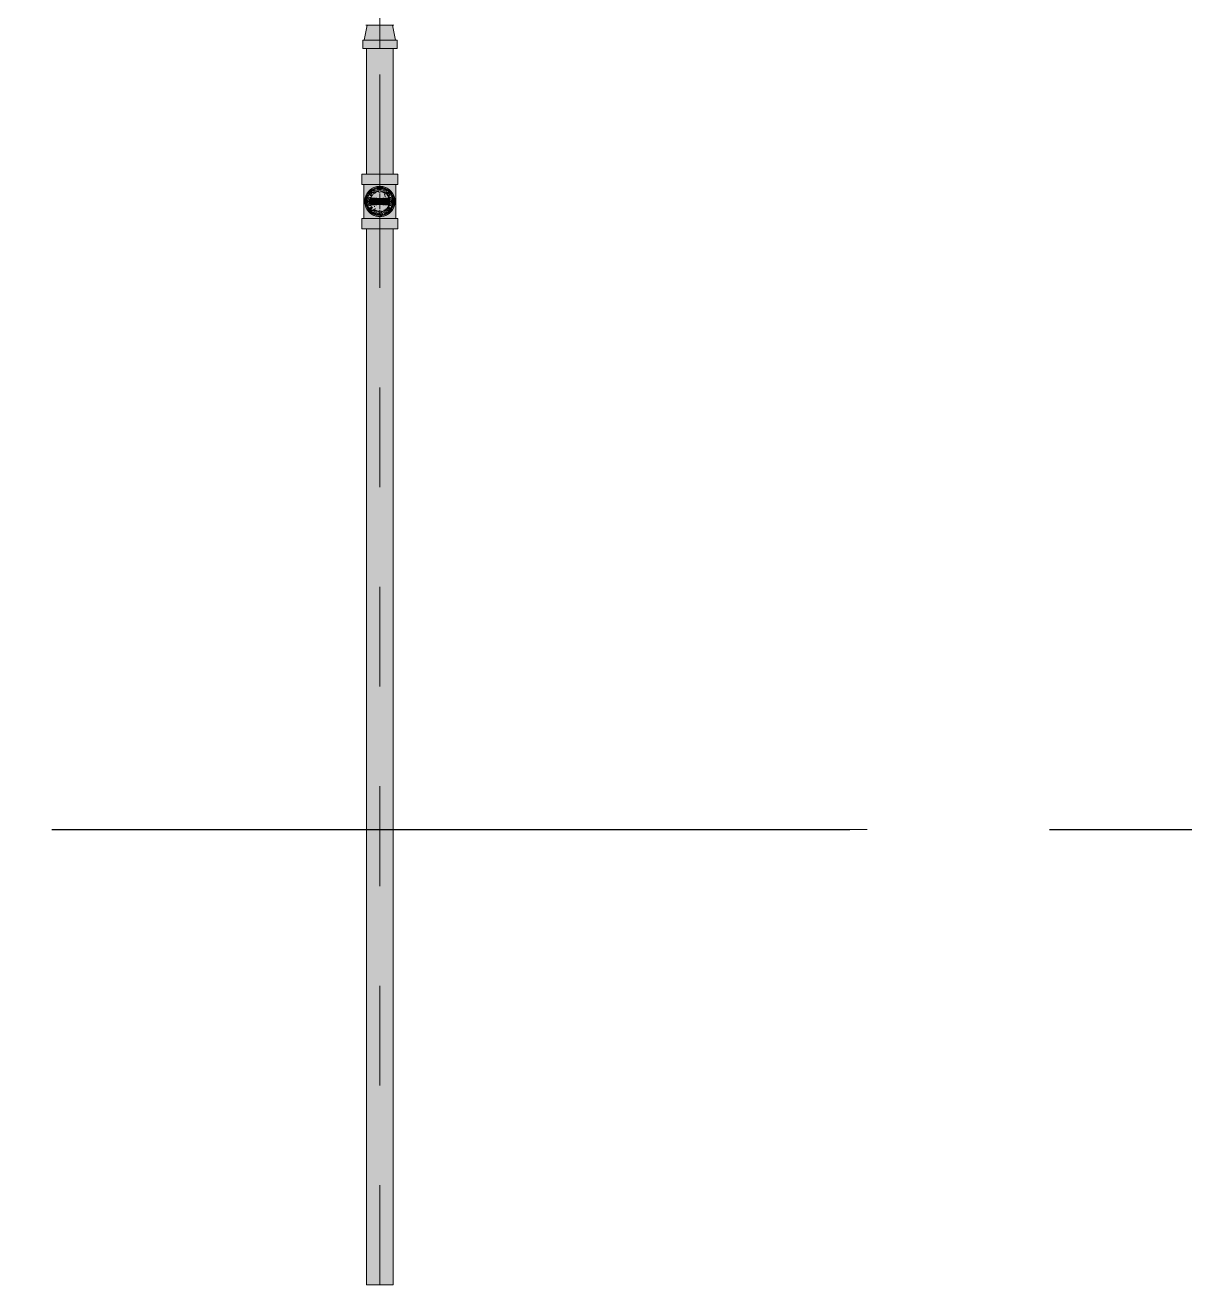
# Model space of a CAD drawing. Header units: millimetres. Extents: x -4000 to 187956, y -58990 to 162485.
# Drawn here: x 63586 to 65431, y 134725 to 136731 of the extents above; entities that cross this region are included whole.
import ezdxf

# ---------------------------------------------------------------- set-up
doc = ezdxf.new("R2010")
doc.units = ezdxf.units.MM
for name, pattern in [('Dash 1_16_', [317.5, 158.75, -158.75]), ('Grid Line', [2222.5, 1270, -317.5, 317.5, -317.5]), ('Grid Line 12_5mm', [2150, 1250, -300, 300, -300])]:
    doc.linetypes.add(name, pattern=pattern)
for name, color, linetype, lineweight in [('F-SPRN', 3, 'Continuous', 9), ('P-PIPE', 3, 'Continuous', 9), ('P-PIPE-CNTR', 3, 'Continuous', 9), ('S-GRID', 1, 'Continuous', 30)]:
    doc.layers.add(name, color=color, linetype=linetype, lineweight=lineweight)

# ---------------------------------------------------------------- blocks, each defined once
blk = doc.blocks.new('CMF2_NHAXUONG_A_rvt-1-FFS - TANG 1')
at = {"layer": 'S-GRID', "linetype": 'Grid Line 12_5mm', "lineweight": 9}
blk.add_line((-824.3, 135450), (183641.1, 135450), dxfattribs=at)
blk = doc.blocks.new('Sprinkler_Up - DN20-V85-FFS - TANG 1')
at = {"layer": 'F-SPRN', "transparency": 33554534}
for points in [[(-13.5, 0), (-3.9, 0.7), (-1.7, 2.9), (-1.2, 3.5), (-0.6, 4), (0.6, 4), (1.2, 3.5), (1.7, 2.9), (4.6, 0), (22.2, 0), (17.8, 13.2), (6.9, 21.2), (-6.9, 21.2), (-18, 13.1), (-22.2, 0)], [(0, -21.2), (6.9, -21.2), (18, -13.1), (22.2, 0), (3.9, -0.7), (1.7, -2.9), (1.2, -3.5), (0.6, -4), (-0.6, -4), (-1.2, -3.5), (-1.7, -2.9), (-4.6, 0), (-22.2, 0), (-18, -13.1), (-6.9, -21.2)], [(0, -16.7), (4.3, -16.1), (11.8, -11.8), (16.1, -4.3), (16.1, 4.3), (9.9, 13.2), (8.3, 14.4), (0, 16.7), (-4.3, 16.1), (-11.8, 11.8), (-16.1, 4.3), (-16.1, -4.3), (-11.8, -11.8), (-8.3, -14.4)], [(0, -15.6), (7.8, -13.5), (13.5, -7.8), (15.1, -4), (15.1, 4), (13.5, 7.8), (7.8, 13.5), (0, 15.6), (-8.2, 13.2), (-11, 11), (-15.1, 4), (-15.1, -4), (-11, -11), (-7.8, -13.5)], [(-10.9, -5.5), (-10.9, 5.4), (-14.5, 5.4), (-14.5, -5.5)], [(-7.7, -5.5), (-7.7, 5.4), (-10.9, 5.4), (-10.9, -5.5)], [(0, -5.5), (0, 5.4), (-7.7, 5.4), (-7.7, -5.5)], [(0, 0), (5.7, 0), (2.9, 4.9), (-2.9, 4.9), (-5.7, 0)], [(-2.9, -4.9), (2.9, -4.9), (5.7, 0), (-5.7, 0)], [(0, 0), (4.6, 0), (0, 4.6), (-4.6, 0)], [(0, -4.6), (4.6, 0), (-4.6, 0)], [(0, -2.6), (1.3, 0), (-1.8, 0)], [(-1.3, 0), (1.8, 0), (0, 2.6)], [(7.7, -5.5), (7.7, 5.4), (0, 5.4), (0, -5.5)], [(10.9, -5.5), (10.9, 5.4), (7.7, 5.4), (7.7, -5.5)], [(14.5, -5.5), (14.5, 5.4), (10.9, 5.4), (10.9, -5.5)]]:
    blk.add_hatch(color=1, dxfattribs=at).paths.add_polyline_path(points)
at = {"layer": 'F-SPRN', "color": 1}
for p, q in [((-11.5, 5.4), (-14.5, 5.4)), ((-14.5, 5.4), (-11.3, 5.4)), ((-14.5, 5.4), (-14.5, 3.7)), ((-14.5, 3.3), (-14.5, 0)), ((-11.5, 5.4), (-11.5, 4)), ((-10.9, 1.9), (-10.9, 3.6)), ((-10.8, 5.4), (-8, 5.4)), ((-8.1, 5.4), (-10.8, 5.4)), ((-8.1, 5.4), (-8.1, 2.8)), ((-8.1, 2.5), (-8.1, 0.7)), ((-7.7, 4.8), (-7.7, 2.7)), ((-7.7, 4.8), (-7.7, 2.7)), ((-7.7, 2.1), (-7.7, 0.5)), ((-7.7, 2.1), (-7.7, 0.5)), ((-6.7, 5.4), (-4.7, 5.4)), ((-5.8, 3.8), (-5.8, 2.2)), ((-2.1, 0), (-2.1, 0)), ((-2.1, 0), (-2.1, -0.1)), ((0, 2.1), (-0.1, 2.1)), ((2.1, 0), (2.1, 0.1)), ((2.1, 0), (2.1, 0)), ((4.7, 5.4), (6.5, 5.4)), ((7.7, 5.4), (10.8, 5.4)), ((7.7, 5.2), (7.7, 2.7)), ((7.7, 5.2), (7.7, 2.7)), ((7.7, 2.3), (7.7, 0.5)), ((7.7, 2.3), (7.7, 0.5)), ((10.8, 5.4), (8.1, 5.4)), ((8.1, 5.4), (8.1, 2.8)), ((8.1, 2.5), (8.1, 0.4)), ((10.9, 5.4), (14.5, 5.4)), ((10.9, 3.6), (10.9, 0.2)), ((14.5, 5.4), (11.5, 5.4)), ((11.5, 5.4), (11.5, 4)), ((11.5, 3), (11.5, 0.2)), ((14.5, 5.4), (14.5, -5.5)), ((-14.5, -1.3), (-14.5, -3.7)), ((-11.1, -5.5), (-14.5, -5.5)), ((-14.5, -5.5), (-11.5, -5.5)), ((-10.9, -2.6), (-10.9, -1.3)), ((-10.8, -5.5), (-8.1, -5.5)), ((-7.8, -5.5), (-10.8, -5.5)), ((-8.1, -4.2), (-8.1, -5.5)), ((-7.7, -2.7), (-7.7, -4)), ((-7.7, -2.7), (-7.7, -4)), ((-7, -5.5), (-5.8, -5.5)), ((-4.8, -5.5), (-7, -5.5)), ((-5.8, -2.3), (-5.8, -3.8)), ((0, -2.1), (0.1, -2.1)), ((7, -5.5), (4.8, -5.5)), ((5.8, -2.2), (5.8, -3.8)), ((5.8, -5.5), (7, -5.5)), ((7.7, -0.5), (7.7, -2.3)), ((7.7, -0.5), (7.7, -2.3)), ((7.7, -2.7), (7.7, -5.4)), ((7.7, -2.7), (7.7, -5.4)), ((10.8, -5.5), (7.7, -5.5)), ((8.1, -0.4), (8.1, -2.5)), ((8.1, -2.8), (8.1, -5.5)), ((8.1, -5.5), (10.8, -5.5)), ((10.9, -0.2), (10.9, -3.6)), ((14.5, -5.5), (10.9, -5.5)), ((11.5, -0.2), (11.5, -3)), ((11.5, -4), (11.5, -5.5)), ((11.5, -5.5), (14.5, -5.5))]:
    blk.add_line(p, q, dxfattribs=at)
at = {"layer": 'F-SPRN', "color": 1, "flags": 128}
for points in [[(-0.6, 2), (-0.7, 2), (-0.8, 1.9), (-0.9, 1.9), (-0.9, 1.9), (-1, 1.8), (-1.1, 1.8), (-1.2, 1.7), (-1.2, 1.7), (-1.3, 1.6), (-1.4, 1.6), (-1.4, 1.5), (-1.5, 1.5), (-1.5, 1.4), (-1.6, 1.3), (-1.6, 1.3), (-1.7, 1.2), (-1.7, 1.1), (-1.8, 1.1), (-1.8, 1), (-1.9, 0.9), (-1.9, 0.8), (-1.9, 0.8), (-2, 0.7), (-2, 0.6), (-2, 0.5), (-2, 0.5), (-2, 0.4), (-2.1, 0.3), (-2.1, 0.2), (-2.1, 0.1), (-2.1, 0)], [(-0.5, 2), (-0.6, 2), (-0.6, 2)], [(-0.1, 2.1), (-0.1, 2.1), (-0.2, 2.1), (-0.3, 2.1), (-0.4, 2), (-0.5, 2)], [(2.1, 0.1), (2.1, 0.2), (2.1, 0.2), (2.1, 0.3), (2, 0.4), (2, 0.5), (2, 0.6), (2, 0.7), (1.9, 0.7), (1.9, 0.8), (1.9, 0.9), (1.8, 1), (1.8, 1), (1.8, 1.1), (1.7, 1.2), (1.7, 1.2), (1.6, 1.3), (1.6, 1.4), (1.5, 1.4), (1.4, 1.5), (1.4, 1.5), (1.3, 1.6), (1.3, 1.7), (1.2, 1.7), (1.1, 1.7), (1.1, 1.8), (1, 1.8), (0.9, 1.9), (0.8, 1.9), (0.8, 1.9), (0.7, 2), (0.6, 2), (0.5, 2), (0.4, 2), (0.4, 2), (0.3, 2.1), (0.2, 2.1), (0.1, 2.1), (0, 2.1)], [(-2.1, -0.1), (-2.1, -0.2), (-2.1, -0.2), (-2.1, -0.3)], [(-2.1, -0.3), (-2, -0.4), (-2, -0.5), (-2, -0.6), (-2, -0.7), (-1.9, -0.7), (-1.9, -0.8), (-1.9, -0.9), (-1.8, -1), (-1.8, -1), (-1.8, -1.1), (-1.7, -1.2), (-1.7, -1.2), (-1.6, -1.3), (-1.6, -1.4), (-1.5, -1.4), (-1.4, -1.5), (-1.4, -1.5), (-1.3, -1.6), (-1.3, -1.7), (-1.2, -1.7), (-1.1, -1.7), (-1.1, -1.8), (-1, -1.8), (-0.9, -1.9), (-0.8, -1.9), (-0.8, -1.9), (-0.7, -2), (-0.6, -2), (-0.5, -2), (-0.4, -2), (-0.4, -2), (-0.3, -2.1), (-0.2, -2.1), (-0.1, -2.1), (0, -2.1)], [(0.1, -2.1), (0.1, -2.1), (0.2, -2.1), (0.3, -2.1), (0.4, -2), (0.5, -2), (0.6, -2), (0.6, -2), (0.7, -2), (0.8, -1.9), (0.9, -1.9), (0.9, -1.9), (1, -1.8), (1.1, -1.8), (1.2, -1.7), (1.2, -1.7), (1.3, -1.6), (1.4, -1.6), (1.4, -1.5), (1.5, -1.5), (1.5, -1.4), (1.6, -1.3), (1.6, -1.3), (1.7, -1.2), (1.7, -1.1), (1.8, -1.1), (1.8, -1), (1.9, -0.9), (1.9, -0.8), (1.9, -0.8), (2, -0.7), (2, -0.6), (2, -0.5), (2, -0.5), (2, -0.4), (2.1, -0.3), (2.1, -0.2), (2.1, -0.1), (2.1, 0)]]:
    blk.add_lwpolyline(points, dxfattribs=at)
at = {"layer": 'F-SPRN', "color": 1}
for radius, start, end in [(22.2, 360, 180), (21.9, 108.2621, 125.7507), (21.9, 99.348, 107.901), (21.9, 90.145, 98.8503), (21.9, 72.5583, 89.4624), (21.9, 54.2493, 71.7379), (21.9, 165.6773, 179.2615), (21.9, 144.7698, 164.8151), (21.9, 142.518, 144), (21.9, 126.6942, 142.518), (16.7, 167.6802, 180), (16.7, 167.6802, 180), (16.7, 155.3879, 164.9693), (16.7, 155.3879, 164.9693), (15.6, 166.4265, 180), (15.6, 166.4265, 180), (15.6, 150.9409, 165), (15.6, 159.6139, 165), (16.7, 136.7213, 149.931), (16.7, 136.7213, 149.931), (15.6, 150.9409, 156.3845), (15.6, 138.4214, 150), (15.6, 138.4214, 150), (15.6, 126.205, 133.2078), (15.6, 126.205, 133.2078), (16.7, 121.4181, 126.9869), (16.7, 121.4181, 126.9869), (16.7, 106.5995, 120), (16.7, 106.5995, 120), (15.6, 120, 121.8808), (15.6, 120, 121.8808), (15.6, 114.4363, 119.9813), (15.6, 114.4363, 119.9813), (4.63, 155.7832, 180), (4.63, 155.7832, 180), (16.7, 96.4143, 105), (16.7, 96.4143, 105), (4.63, 109.0192, 138.2703), (4.63, 109.0192, 138.2703), (15.6, 95.5762, 100.6843), (15.6, 95.5762, 100.6843), (2.56, 109.0192, 168.8278), (2.56, 109.0192, 168.8278), (2.04, 109.0192, 180), (16.7, 83.0684, 90), (16.7, 83.0684, 90), (4.63, 17.9592, 90), (4.63, 17.9592, 90), (3.81, 57.0577, 90), (2.56, 14.5599, 90), (2.56, 14.5599, 90), (2.04, 10.4703, 90), (15.6, 75.573, 80.5892), (15.6, 75.573, 80.5892), (3.81, 16.1605, 43.8358), (15.6, 67.5614, 74.5481), (15.6, 67.5614, 74.5481), (16.7, 60, 75), (16.7, 60, 75), (15.6, 60.0187, 65.5637), (15.6, 60.0187, 65.5637), (15.6, 58.1192, 60), (15.6, 58.1192, 60), (16.7, 53.0131, 58.5819), (16.7, 53.0131, 58.5819), (15.6, 46.7922, 53.795), (15.6, 46.7922, 53.795), (15.6, 30, 41.5786), (15.6, 30, 41.5786), (16.7, 30, 43.2787), (16.7, 30, 43.2787), (21.9, 37.482, 53.3058), (15.6, 23.6155, 29.5646), (15.6, 15, 29.5646), (15.6, 15, 20.3861), (16.7, 15, 24.6121), (16.7, 15, 24.6121), (15.6, 360, 13.6618), (15.6, 0, 13.6618), (16.7, 360, 12.3198), (16.7, 0, 12.3198), (21.9, 36, 37.482), (21.9, 15.1849, 35.2302), (21.9, 0.7385, 14.3227), (22.2, 180, 360), (21.9, 180.7385, 194.3227), (21.9, 195.1849, 215.2302), (21.9, 216.7299, 233.3058), (16.7, 180, 192.3198), (16.7, 180, 192.3198), (16.7, 195.0307, 204.6121), (16.7, 195.0307, 204.6121), (15.6, 181.9082, 193.6618), (15.6, 181.9082, 193.6618), (15.6, 197.3339, 209.5646), (15.6, 197.3339, 209.5646), (16.7, 210.069, 223.2787), (16.7, 210.069, 223.2787), (15.6, 212.5472, 221.5786), (15.6, 212.5472, 221.5786), (21.9, 234.2493, 251.7379), (16.7, 229.4249, 238.5819), (16.7, 229.4249, 238.5819), (15.6, 233.795, 240), (15.6, 233.795, 240), (16.7, 240, 255), (16.7, 240, 255), (15.6, 240.0187, 254.5481), (15.6, 240.0187, 254.5481), (4.63, 197.9592, 0), (4.63, 197.9592, 360), (15.6, 255, 267.64), (15.6, 255, 267.64), (3.81, 196.1605, 360), (2.56, 191.1677, 0), (2.56, 191.1677, 360), (2.04, 190.4703, 0), (16.7, 263.0684, 270), (16.7, 263.0684, 270), (15.6, 275.5762, 280.6843), (15.6, 275.5762, 280.6843), (16.7, 276.4143, 285), (16.7, 276.4143, 285), (16.7, 286.5995, 300), (16.7, 286.5995, 300), (15.6, 294.4363, 299.9813), (15.6, 294.4363, 299.9813), (21.9, 288.2621, 305.7507), (15.6, 300, 313.2078), (15.6, 300, 313.2078), (16.7, 301.4181, 310.5751), (16.7, 301.4181, 310.5751), (15.6, 318.4214, 330), (15.6, 318.4214, 330), (16.7, 316.7213, 330), (16.7, 316.7213, 330), (21.9, 306.6942, 323.2701), (15.6, 330.4354, 345), (15.6, 330.4354, 336.3845), (15.6, 339.6139, 345), (15.6, 346.3382, 360), (15.6, 346.3382, 360), (16.7, 335.3879, 345), (16.7, 335.3879, 345), (16.7, 347.6802, 360), (16.7, 347.6802, 360), (21.9, 324.7698, 344.8151), (21.9, 345.6773, 359.2615), (21.9, 252.5583, 269.4624), (21.9, 270.145, 278.8503), (21.9, 279.348, 287.901)]:
    blk.add_arc((0, 0), radius, start, end, dxfattribs=at)
blk = doc.blocks.new('Steel_Transition_Threaded_HoaPhat - Standard-V102-FFS - TANG 1')
at = {"layer": 'P-PIPE', "lineweight": 13, "transparency": 33554534}
h = blk.add_hatch(color=1, dxfattribs=at)
h.paths.add_polyline_path([(64150, 136427.6), (64155.8, 136428.4), (64161.3, 136430.6), (64165.9, 136434.2), (64169.5, 136438.8), (64171.7, 136444.3), (64172.5, 136450.1), (64171.7, 136455.9), (64168, 136463.3), (64165.9, 136466), (64161.3, 136469.6), (64155.8, 136471.8), (64150, 136472.6), (64144.2, 136471.8), (64138.8, 136469.6), (64132, 136463.3), (64130.5, 136461.3), (64128.3, 136455.9), (64127.5, 136450.1), (64128.3, 136444.3), (64130.5, 136438.8), (64134.1, 136434.2), (64138.8, 136430.6), (64144.2, 136428.4)])
h.paths.add_polyline_path([(64150, 136430), (64144.8, 136430.7), (64140, 136432.7), (64135.8, 136435.9), (64132.6, 136440), (64130.6, 136444.9), (64129.9, 136450.1), (64130.6, 136455.3), (64135, 136463.3), (64135.8, 136464.3), (64140, 136467.5), (64144.8, 136469.5), (64150, 136470.2), (64155.2, 136469.5), (64160.1, 136467.5), (64165, 136463.3), (64167.4, 136460.1), (64169.4, 136455.3), (64170.1, 136450.1), (64169.4, 136444.9), (64167.4, 136440), (64164.2, 136435.9), (64160.1, 136432.7), (64155.2, 136430.7)])
for points in [[(64150, 136430), (64150, 136433.7), (64141.8, 136435.9), (64135.8, 136441.9), (64133.6, 136450.1), (64135.8, 136458.3), (64141.8, 136464.3), (64150, 136466.5), (64150, 136470.2), (64144.8, 136469.5), (64140, 136467.5), (64135, 136463.3), (64132.6, 136460.1), (64130.6, 136455.3), (64129.9, 136450.1), (64130.6, 136444.9), (64132.6, 136440), (64135.8, 136435.9), (64140, 136432.7), (64144.8, 136430.7)], [(64150, 136430), (64155.2, 136430.7), (64160.1, 136432.7), (64164.2, 136435.9), (64167.4, 136440), (64169.4, 136444.9), (64170.1, 136450.1), (64169.4, 136455.3), (64165, 136463.3), (64164.2, 136464.3), (64160.1, 136467.5), (64155.2, 136469.5), (64150, 136470.2), (64150, 136466.5), (64158.2, 136464.3), (64164.2, 136458.3), (64166.4, 136450.1), (64164.2, 136441.9), (64158.2, 136435.9), (64150, 136433.7)], [(64150, 136431.6), (64154.8, 136432.2), (64159.3, 136434.1), (64163.1, 136437), (64166, 136440.8), (64167.9, 136445.3), (64168.5, 136450.1), (64167.9, 136454.9), (64166, 136459.3), (64162.9, 136463.3), (64159.3, 136466.1), (64154.8, 136468), (64150, 136468.6), (64145.2, 136468), (64140.8, 136466.1), (64136.9, 136463.2), (64134, 136459.3), (64132.1, 136454.9), (64131.5, 136450.1), (64132.1, 136445.3), (64134, 136440.8), (64136.9, 136437), (64140.8, 136434.1), (64145.2, 136432.2)]]:
    blk.add_hatch(color=1, dxfattribs=at).paths.add_polyline_path(points)
at = {"layer": 'P-PIPE', "color": 20, "lineweight": 13}
for radius, start, end in [(22.5, 90, 270), (22.5, 90, 270), (20.1, 109.6859, 125.0043), (20.1, 100.9975, 105), (20.1, 90.5246, 98.5089), (22.5, 45, 90), (22.5, 270, 90), (20.1, 75.0607, 87.9279), (20.1, 54.9957, 75), (20.1, 166.0499, 193.9501), (20.1, 150, 162.7449), (18.5, 166.5939, 193.4061), (18.5, 166.5939, 193.4061), (18.5, 157.6232, 165), (18.5, 157.6232, 165), (20.1, 139.8677, 148.1553), (16.4, 168.5467, 178.9063), (16.4, 184.8393, 191.4533), (18.5, 136.4297, 150), (18.5, 136.4297, 150), (16.4, 158.0319, 163.506), (20.1, 128.8856, 138.6435), (16.4, 143.5463, 150), (18.5, 134.3867, 135), (18.5, 134.3867, 135), (18.5, 123.4976, 133.2041), (18.5, 123.4976, 133.2041), (18.5, 106.819, 120), (18.5, 106.819, 120), (16.4, 115.1607, 120), (16.4, 107.4657, 111.9681), (18.5, 91.4353, 103.2046), (18.5, 91.4353, 103.2046), (16.4, 96.2132, 104.6042), (18.5, 78.0986, 90), (18.5, 78.0986, 90), (22.5, 270, 45), (18.5, 60, 75), (18.5, 60, 75), (16.4, 66.9681, 72.9388), (18.5, 46.7959, 56.5024), (18.5, 46.7959, 56.5024), (20.1, 41.3565, 51.1144), (18.5, 45, 45.6133), (18.5, 45, 45.6133), (16.4, 30, 38.0319), (18.5, 30, 43.5703), (18.5, 30, 43.5703), (20.1, 31.8447, 40.1323), (16.4, 353.5463, 8.0319), (18.5, 15, 22.3768), (18.5, 15, 22.3768), (20.1, 17.2551, 30), (18.5, 346.5939, 13.4061), (18.5, 346.5939, 13.4061), (20.1, 346.0499, 13.9501), (20.1, 197.2551, 210), (18.5, 195, 202.3768), (18.5, 195, 202.3768), (20.1, 211.8447, 231.1144), (18.5, 210, 223.5703), (18.5, 210, 223.5703), (16.4, 210.6635, 216.4537), (18.5, 226.7959, 236.5024), (18.5, 226.7959, 236.5024), (20.1, 234.9957, 255), (16.4, 230.4733, 236.6389), (18.5, 240, 255), (18.5, 240, 255), (16.4, 240, 246.5955), (16.4, 250.3629, 255), (20.1, 255.0607, 267.9279), (18.5, 258.0986, 270), (18.5, 258.0986, 270), (16.4, 264.1652, 268.506), (20.1, 270.5246, 278.5089), (18.5, 271.4353, 283.2046), (18.5, 271.4353, 283.2046), (16.4, 276.2132, 283.9063), (20.1, 280.9975, 285), (16.4, 287.4657, 291.9681), (18.5, 286.819, 300), (18.5, 286.819, 300), (16.4, 293.4045, 300), (20.1, 289.6859, 305.0043), (18.5, 303.4976, 313.2041), (18.5, 303.4976, 313.2041), (20.1, 308.8856, 328.1553), (18.5, 316.4297, 330), (18.5, 316.4297, 330), (16.4, 338.0319, 342.8691), (18.5, 337.6232, 345), (18.5, 337.6232, 345), (20.1, 330, 342.7449)]:
    blk.add_arc((64150, 136450.1), radius, start, end, dxfattribs=at)

msp = doc.modelspace()

# ---------------------------------------------------------------- block references
at = {"lineweight": 5}
msp.add_blockref('CMF2_NHAXUONG_A_rvt-1-FFS - TANG 1', (0, 0), dxfattribs=at)

# ---------------------------------------------------------------- next in the draw order: hatches: boundary and pattern name
at = {"layer": 'P-PIPE', "transparency": 33554534}
for points in [[(64167.5, 136706.9), (64174.8, 136706.9), (64169.4, 136730.8), (64129.9, 136730.8), (64126.1, 136706.9), (64162.4, 136706.9)], [(64169.3, 136693.6), (64177.4, 136693.6), (64176.4, 136706.9), (64122.7, 136706.9), (64123.6, 136693.6), (64163.7, 136693.6)], [(64128.9, 136493.8), (64150, 136493.8), (64150, 136693.6), (64128.9, 136693.6), (64128.9, 136536.3)], [(64150, 136493.8), (64171.1, 136493.8), (64170.4, 136693.6), (64150, 136693.6), (64150, 136536.3)], [(64129.8, 136477.1), (64150, 136477.1), (64150, 136493.8), (64121.4, 136493.8), (64122.3, 136477.1), (64125.2, 136477.1)], [(64178.6, 136477.1), (64177.7, 136493.8), (64150, 136493.8), (64150, 136477.1), (64177.7, 136477.1)], [(64145.1, 136423.1), (64150, 136423.1), (64150, 136428.9), (64140.8, 136431.3), (64133.9, 136436.8), (64131.7, 136439.4), (64129.2, 136446.2), (64129.2, 136454), (64133.9, 136463.4), (64137.7, 136467), (64144.3, 136470.2), (64150, 136471.2), (64150, 136477.1), (64124.7, 136477.1), (64125.6, 136423.1), (64143.5, 136423.1)], [(64150, 136426), (64156.2, 136426.8), (64162.1, 136429.2), (64167.1, 136433), (64170.9, 136438), (64173.3, 136443.8), (64174.1, 136450.1), (64173.3, 136456.3), (64170, 136463.3), (64167.1, 136467.1), (64162.1, 136471), (64156.2, 136473.4), (64150, 136474.2), (64143.8, 136473.4), (64137.9, 136471), (64133, 136467.1), (64129.1, 136462.1), (64126.7, 136456.3), (64125.9, 136450.1), (64126.7, 136443.8), (64129.1, 136438), (64133, 136433), (64137.9, 136429.2), (64143.8, 136426.8)], [(64161.1, 136423.1), (64175.3, 136423.1), (64174.4, 136477.1), (64150, 136477.1), (64150, 136471.2), (64159.2, 136468.9), (64166.1, 136463.4), (64168.3, 136460.7), (64170.8, 136454), (64170.8, 136446.2), (64166.1, 136436.8), (64162.3, 136433.2), (64155.7, 136430), (64150, 136428.9), (64150, 136423.1), (64159.6, 136423.1)], [(64141.7, 136435.6), (64142.8, 136437.6), (64141.7, 136441.7), (64142.8, 136445.9), (64145.8, 136449), (64157.2, 136454.3), (64158.4, 136458.4), (64156.7, 136463.3), (64155.9, 136464.3), (64150, 136466.8), (64141.7, 136464.6), (64135.5, 136458.4), (64133.3, 136450.1), (64135.5, 136441.7), (64138.2, 136438.3)], [(64150, 136433.4), (64158.4, 136435.6), (64161.8, 136438.3), (64166.1, 136445.8), (64166.1, 136454.4), (64160, 136463.3), (64158.4, 136464.6), (64150, 136466.8), (64145.7, 136466.2), (64138.2, 136461.9), (64133.9, 136454.4), (64133.9, 136445.8), (64138.2, 136438.3), (64141.7, 136435.6)], [(64150, 136406.5), (64150, 136423.1), (64121.4, 136423.1), (64122.3, 136406.5), (64142.6, 136406.5)], [(64150, 136406.5), (64178.6, 136406.5), (64177.7, 136423.1), (64150, 136423.1)], [(64144.5, 134725.1), (64150, 134725.1), (64150, 136406.5), (64128.9, 136406.5), (64129.6, 134725.1), (64139.5, 134725.1)], [(64155.5, 134725.1), (64171.1, 134725.1), (64170.4, 136406.5), (64150, 136406.5), (64150, 134725.1)]]:
    msp.add_hatch(color=1, dxfattribs=at).paths.add_polyline_path(points)

# ---------------------------------------------------------------- next in the draw order: linework, layer by layer
at = {"layer": 'P-PIPE', "color": 20, "lineweight": 13}
for p, q in [((64129.9, 136730.8), (64125.2, 136706.9)), ((64127.5, 136730.8), (64172.5, 136730.8)), ((64127.5, 136730.8), (64129.8, 136730.8)), ((64130.6, 136730.8), (64144.2, 136730.8)), ((64144.8, 136730.8), (64155.2, 136730.8)), ((64155.8, 136730.8), (64169.4, 136730.8)), ((64174.8, 136706.9), (64170.1, 136730.8)), ((64170.2, 136730.8), (64172.5, 136730.8)), ((64122.7, 136706.9), (64122.7, 136693.6)), ((64123.6, 136706.9), (64122.7, 136706.9)), ((64177.4, 136706.9), (64122.7, 136706.9)), ((64122.7, 136693.6), (64177.4, 136693.6)), ((64122.7, 136693.6), (64128.7, 136693.6)), ((64125, 136706.9), (64123.6, 136706.9)), ((64142.9, 136706.9), (64126.3, 136706.9)), ((64128.9, 136693.6), (64128.9, 136493.8)), ((64129.6, 136693.6), (64128.9, 136693.6)), ((64168.3, 136693.6), (64131.7, 136693.6)), ((64131.7, 136693.6), (64168.4, 136693.6)), ((64156.4, 136706.9), (64143.6, 136706.9)), ((64173.7, 136706.9), (64157.1, 136706.9)), ((64171.1, 136693.6), (64170.4, 136693.6)), ((64171.1, 136493.8), (64171.1, 136693.6)), ((64171.3, 136693.6), (64177.4, 136693.6)), ((64176.4, 136706.9), (64175, 136706.9)), ((64177.4, 136706.9), (64176.4, 136706.9)), ((64177.4, 136693.6), (64177.4, 136706.9)), ((64121.4, 136493.8), (64121.4, 136477.1)), ((64128.8, 136493.8), (64121.4, 136493.8)), ((64150, 136493.8), (64121.4, 136493.8)), ((64128.9, 136493.8), (64129.6, 136493.8)), ((64129.7, 136493.8), (64135.1, 136493.8)), ((64135, 136493.8), (64129.8, 136493.8)), ((64135.6, 136493.8), (64164.4, 136493.8)), ((64150, 136493.8), (64135.7, 136493.8)), ((64164.3, 136493.8), (64150, 136493.8)), ((64178.6, 136493.8), (64150, 136493.8)), ((64164.9, 136493.8), (64170.3, 136493.8)), ((64170.2, 136493.8), (64165, 136493.8)), ((64170.4, 136493.8), (64171.1, 136493.8)), ((64178.6, 136493.8), (64171.2, 136493.8)), ((64178.6, 136477.1), (64178.6, 136493.8)), ((64121.4, 136477.1), (64124.6, 136477.1)), ((64121.4, 136477.1), (64150, 136477.1)), ((64124.7, 136477.1), (64124.7, 136423.1)), ((64125.6, 136477.1), (64124.7, 136477.1)), ((64125.6, 136477.1), (64124.7, 136477.1)), ((64125.5, 136477.1), (64134.7, 136477.1)), ((64134.6, 136477.1), (64125.6, 136477.1)), ((64142.6, 136477.1), (64125.6, 136477.1)), ((64141.9, 136477.1), (64135.6, 136477.1)), ((64135.7, 136477.1), (64141.9, 136477.1)), ((64143.4, 136477.1), (64150, 136477.1)), ((64150, 136477.1), (64143.5, 136477.1)), ((64150, 136477.1), (64143.5, 136477.1)), ((64150, 136477.1), (64156.6, 136477.1)), ((64150, 136477.1), (64178.6, 136477.1)), ((64156.5, 136477.1), (64150, 136477.1)), ((64156.5, 136477.1), (64150, 136477.1)), ((64175.3, 136477.1), (64157.4, 136477.1)), ((64158.1, 136477.1), (64164.3, 136477.1)), ((64164.4, 136477.1), (64158.1, 136477.1)), ((64165.3, 136477.1), (64174.5, 136477.1)), ((64175.3, 136477.1), (64165.4, 136477.1)), ((64175.3, 136423.1), (64175.3, 136477.1)), ((64175.4, 136477.1), (64178.6, 136477.1)), ((64121.4, 136423.1), (64121.4, 136406.5)), ((64122.3, 136423.1), (64121.4, 136423.1)), ((64150, 136423.1), (64121.4, 136423.1)), ((64124.6, 136423.1), (64122.3, 136423.1)), ((64124.7, 136423.1), (64134.6, 136423.1)), ((64124.7, 136423.1), (64142.6, 136423.1)), ((64134.7, 136423.1), (64125.5, 136423.1)), ((64135.6, 136423.1), (64141.9, 136423.1)), ((64141.9, 136423.1), (64135.7, 136423.1)), ((64150, 136423.1), (64143.4, 136423.1)), ((64143.5, 136423.1), (64150, 136423.1)), ((64143.5, 136423.1), (64150, 136423.1)), ((64156.6, 136423.1), (64150, 136423.1)), ((64178.6, 136423.1), (64150, 136423.1)), ((64150, 136423.1), (64156.5, 136423.1)), ((64150, 136423.1), (64156.5, 136423.1)), ((64157.4, 136423.1), (64162.6, 136423.1)), ((64164.3, 136423.1), (64158.1, 136423.1)), ((64158.1, 136423.1), (64164.4, 136423.1)), ((64162.6, 136423.1), (64167.9, 136423.1)), ((64174.5, 136423.1), (64165.3, 136423.1)), ((64165.4, 136423.1), (64174.4, 136423.1)), ((64167.9, 136423.1), (64174.4, 136423.1)), ((64174.4, 136423.1), (64175.3, 136423.1)), ((64174.4, 136423.1), (64175.3, 136423.1)), ((64178.6, 136423.1), (64175.4, 136423.1)), ((64178.6, 136406.5), (64178.6, 136423.1)), ((64121.4, 136406.5), (64125.2, 136406.5)), ((64121.4, 136406.5), (64150, 136406.5)), ((64125.2, 136406.5), (64128.8, 136406.5)), ((64128.9, 136406.5), (64128.9, 134725.1)), ((64129.6, 136406.5), (64128.9, 136406.5)), ((64135.1, 136406.5), (64129.7, 136406.5)), ((64129.8, 136406.5), (64135, 136406.5)), ((64164.4, 136406.5), (64135.6, 136406.5)), ((64135.7, 136406.5), (64150, 136406.5)), ((64150, 136406.5), (64164.3, 136406.5)), ((64150, 136406.5), (64178.6, 136406.5)), ((64170.3, 136406.5), (64164.9, 136406.5)), ((64165, 136406.5), (64170.2, 136406.5)), ((64171.1, 136406.5), (64170.4, 136406.5)), ((64171.1, 134725.1), (64171.1, 136406.5)), ((64171.2, 136406.5), (64178.6, 136406.5)), ((64128.9, 134725.1), (64171.1, 134725.1))]:
    msp.add_line(p, q, dxfattribs=at)
for radius, start, end in [(24.1, 90, 270), (24.1, 90, 165), (21.1, 113.0211, 125.8689), (21.1, 99.731, 105), (21.1, 90, 98.0211), (24.1, 15, 90), (24.1, 270, 90), (21.1, 75, 90), (21.1, 54.4236, 65.5764), (24.1, 165, 255), (21.1, 165.7378, 177.7452), (21.1, 182.0242, 192.7707), (21.1, 158.0211, 165), (21.1, 150, 154.6013), (21.1, 128.0211, 141.0043), (21.1, 39.3488, 51.9789), (21.1, 26.4435, 30), (21.1, 15, 21.9789), (21.1, 2.0242, 14.2622), (24.1, 330, 15), (21.1, 353.0708, 357.9758), (21.1, 195, 203.0211), (21.1, 205.3987, 210), (21.1, 213.8363, 218.0211), (21.1, 218.1596, 233.0211), (21.1, 234.1311, 240), (21.1, 242.2293, 251.1321), (21.1, 255, 261.9292), (21.1, 261.9789, 267.7707), (21.1, 270, 276.9789), (21.1, 279.731, 285), (24.1, 285, 300), (21.1, 291.9789, 305.8689), (24.1, 300, 315), (21.1, 306.9789, 315), (21.1, 317.2293, 321.8404), (21.1, 321.9789, 326.1637), (24.1, 315, 330), (21.1, 330, 334.6013), (21.1, 336.9789, 345), (21.1, 345.7378, 351.9789), (24.1, 255, 255.2105), (24.1, 255.2105, 270), (24.1, 270, 284.7895), (24.1, 284.7895, 285)]:
    msp.add_arc((64150, 136450.1), radius, start, end, dxfattribs=at)
at = {"layer": 'P-PIPE', "color": 1}
for centre, radius, start, end in [((64150, 136450.1), 16.7, 170.1108, 177.203), ((64150, 136450.1), 16.7, 182.797, 189.8892), ((64150, 136450.1), 16.7, 157.579, 164.2722), ((64150, 136441.7), 8.35, 115.6806, 125.5287), ((64150, 136441.7), 8.35, 100.6842, 114.0387), ((64150, 136441.7), 8.35, 90, 100.6842), ((64150, 136458.4), 8.35, 270, 280.6842), ((64150, 136458.4), 8.35, 69.0027, 79.2369), ((64150, 136458.4), 8.35, 316.3183, 330), ((64150, 136458.4), 8.35, 20.1285, 29.0413), ((64150, 136458.4), 8.35, 8.0385, 17.9918), ((64150, 136458.4), 8.35, 352.2824, 1.6717), ((64150, 136450.1), 16.7, 46.0317, 51.8726), ((64150, 136450.1), 16.7, 39.3092, 45.2846), ((64150, 136450.1), 16.7, 32.3031, 39.2955), ((64150, 136450.1), 16.7, 23.314, 31.0974), ((64150, 136450.1), 16.7, 16.9375, 22.421), ((64150, 136450.1), 16.7, 4.3093, 9.8892), ((64150, 136450.1), 16.7, 190.2154, 195.2487), ((64150, 136450.1), 16.7, 231.8726, 237.203), ((64150, 136441.7), 8.35, 172.0327, 181.5407), ((64150, 136441.7), 8.35, 199.9004, 209.0413), ((64150, 136441.7), 8.35, 131.0366, 150), ((64150, 136441.7), 8.35, 226.6998, 237.8461), ((64150, 136441.7), 8.35, 249.0027, 259.2369), ((64150, 136450.1), 16.7, 264.6626, 273.5288), ((64150, 136450.1), 16.7, 308.1274, 313.9683), ((64150, 136450.1), 16.7, 314.7154, 320.6908), ((64150, 136450.1), 16.7, 328.9026, 336.686), ((64150, 136450.1), 16.7, 337.2636, 343.0625)]:
    msp.add_arc(centre, radius, start, end, dxfattribs=at)
at = {"layer": 'P-PIPE-CNTR', "color": 20, "lineweight": 13}
for p, q in [((64150, 136693.6), (64150, 136742.6)), ((64150, 136493.8), (64150, 136474.2)), ((64150, 136474.2), (64150, 136472.6)), ((64150, 136472.6), (64150, 136471.2)), ((64150, 136470.2), (64150, 136468.6)), ((64150, 136465.2), (64150, 136463.6)), ((64150, 136462.6), (64150, 136459.8)), ((64150, 136459.1), (64150, 136456.5)), ((64150, 136454.3), (64150, 136452.6)), ((64150, 136452.1), (64150, 136450.1)), ((64150, 136450.1), (64150, 136448)), ((64150, 136447.5), (64150, 136445.9)), ((64150, 136444.6), (64150, 136441.1)), ((64150, 136440.4), (64150, 136438.1)), ((64150, 136436.5), (64150, 136435)), ((64150, 136433.4), (64150, 136432.2)), ((64150, 136431.6), (64150, 136430)), ((64150, 136428.9), (64150, 136427.6)), ((64150, 136426), (64150, 136406.5))]:
    msp.add_line(p, q, dxfattribs=at)
at = {"layer": 'P-PIPE-CNTR', "color": 1, "linetype": 'Dash 1_16_'}
for p, q in [((64150, 136493.8), (64150, 136693.6)), ((64150, 136493.8), (64150, 136693.6)), ((64150, 136472.6), (64150, 136475.1)), ((64150, 136471.2), (64150, 136472.6)), ((64150, 136468.6), (64150, 136470.2)), ((64125, 136450.1), (64127.5, 136450.1)), ((64127.8, 136450.1), (64131.5, 136450.1)), ((64131.5, 136450.1), (64133.3, 136450.1)), ((64136.9, 136450.1), (64140.4, 136450.1)), ((64140.4, 136450.1), (64142.3, 136450.1)), ((64145.4, 136450.1), (64147.6, 136450.1)), ((64148.7, 136450.1), (64150, 136450.1)), ((64150, 136463.6), (64150, 136465.2)), ((64150, 136459.8), (64150, 136462.6)), ((64150, 136455.5), (64150, 136459.1)), ((64150, 136452.6), (64150, 136454.3)), ((64150, 136450.1), (64150, 136452.1)), ((64150, 136448), (64150, 136450.1)), ((64150, 136450.1), (64151.3, 136450.1)), ((64151.8, 136450.1), (64154.6, 136450.1)), ((64155.7, 136450.1), (64163.5, 136450.1)), ((64166.4, 136450.1), (64168.5, 136450.1)), ((64168.5, 136450.1), (64172.2, 136450.1)), ((64172.5, 136450.1), (64175, 136450.1)), ((64150, 136445.9), (64150, 136447.5)), ((64150, 136441.1), (64150, 136444.6)), ((64150, 136438.1), (64150, 136440.4)), ((64150, 136435), (64150, 136436.5)), ((64150, 136432.2), (64150, 136433.4)), ((64150, 136430), (64150, 136431.6)), ((64150, 136427.6), (64150, 136428.9)), ((64150, 136425.1), (64150, 136426.8)), ((64150, 134725.1), (64150, 136406.5)), ((64150, 134725.1), (64150, 136406.5))]:
    msp.add_line(p, q, dxfattribs=at)
at = {"layer": 'S-GRID', "linetype": 'Grid Line'}
msp.add_line((-824.3, 135450), (183641.1, 135450), dxfattribs=at)

# ---------------------------------------------------------------- next in the draw order: block references
at = {"layer": 'F-SPRN', "color": 1}
msp.add_blockref('Sprinkler_Up - DN20-V85-FFS - TANG 1', (64150, 136450.1), dxfattribs=at)
at = {"layer": 'P-PIPE', "color": 20, "lineweight": 13}
msp.add_blockref('Steel_Transition_Threaded_HoaPhat - Standard-V102-FFS - TANG 1', (0, 0), dxfattribs=at)

doc.saveas('drawing.dxf')
